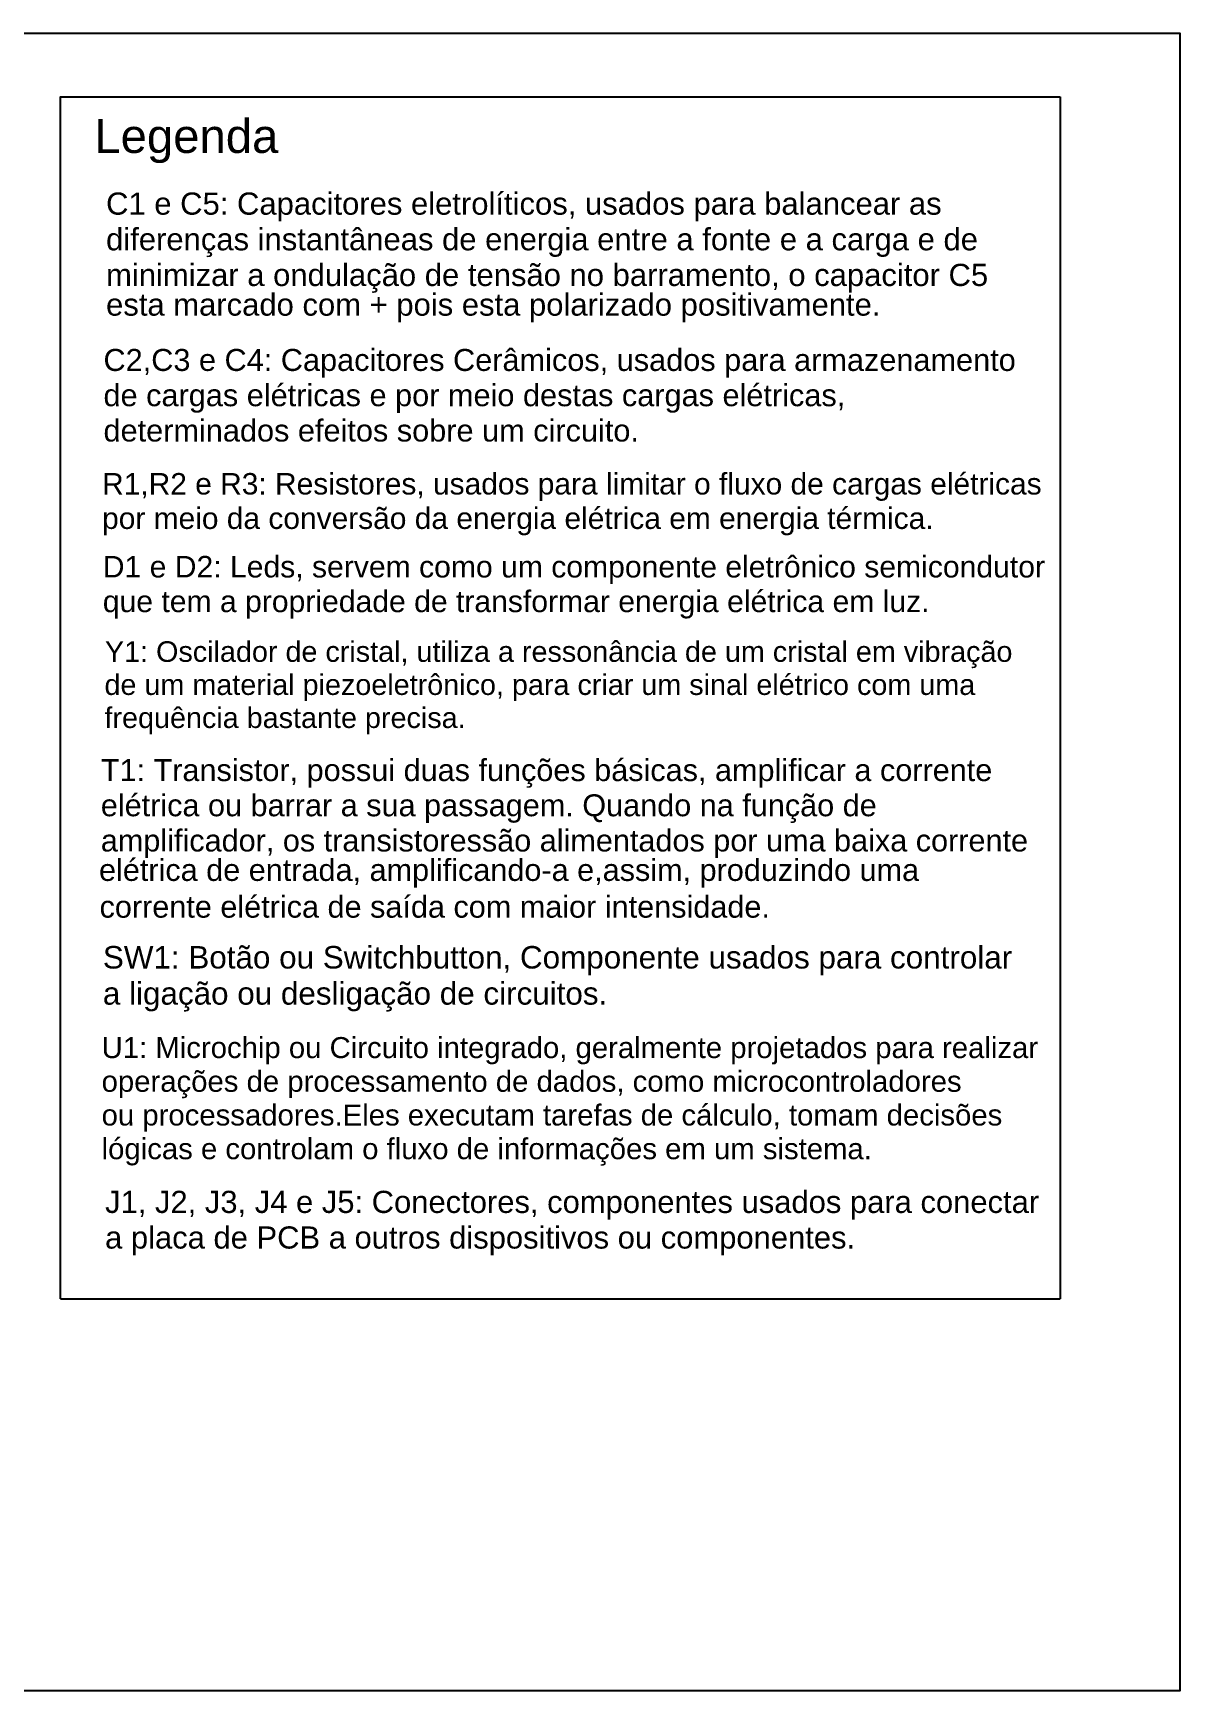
# Model space of a CAD drawing. Header units: millimetres. Extents: x 1597 to 2406, y 1338 to 1742.
# Drawn here: x 2126.3 to 2406, y 1338.2 to 1742.4 of the extents above; entities that cross this region are included whole.
import ezdxf

# ---------------------------------------------------------------- set-up
doc = ezdxf.new("R2010")
doc.units = ezdxf.units.MM
doc.layers.add('Tracks', color=7, linetype='Continuous')
doc.styles.get("Standard").update_dxf_attribs({"font": 'arial.ttf'})

msp = doc.modelspace()

# ---------------------------------------------------------------- linework, layer by layer
at = {"layer": 'Tracks'}
for p, q in [((2348.23, 1726.94), (2368.55, 1726.94)), ((2368.55, 1726.94), (2376.8, 1726.94)), ((2376.8, 1726.94), (2376.8, 1433.83)), ((2132.97, 1433.83), (2372.36, 1433.83)), ((2372.36, 1433.83), (2376.8, 1433.83))]:
    msp.add_line(p, q, dxfattribs=at)
msp.add_lwpolyline([(1597.03, 1742.44), (2406.01, 1742.44), (2406.01, 1338.21), (1597.03, 1338.21)], close=True, dxfattribs=at)
msp.add_lwpolyline([(2132.97, 1433.83), (2132.97, 1726.94), (2348.23, 1726.94)], dxfattribs=at)

# ---------------------------------------------------------------- texts
for s, height, p in [('Legenda', 8.255, (2141.22, 1713.23)), ('C1 e C5: Capacitores eletrolíticos, usados para balancear as ', 5.4127, (2144.08, 1698.17)), ('diferenças instantâneas de energia entre a fonte e a carga e de', 5.4127, (2144.08, 1689.48)), ('minimizar a ondulação de tensão no barramento, o capacitor C5 ', 5.4127, (2144.08, 1680.78)), ('esta marcado com + pois esta polarizado positivamente.', 5.4127, (2144.08, 1673.55)), ('C2,C3 e C4: Capacitores Cerâmicos, usados para armazenamento ', 5.3577, (2143.45, 1660.07)), ('de cargas elétricas e por meio destas cargas elétricas,', 5.3577, (2143.45, 1651.47)), ('determinados efeitos sobre um circuito.', 5.3577, (2143.45, 1642.86)), ('R1,R2 e R3: Resistores, usados para limitar o fluxo de cargas elétricas', 5.2249, (2143.11, 1629.94)), ('por meio da conversão da energia elétrica em energia térmica.', 5.2249, (2143.11, 1621.54)), ('D1 e D2: Leds, servem como um componente eletrônico semicondutor', 5.2582, (2143.28, 1609.71)), ('que tem a propriedade de transformar energia elétrica em luz.', 5.2582, (2143.28, 1601.26)), ('Y1: Oscilador de cristal, utiliza a ressonância de um cristal em vibração', 5.0203, (2143.8, 1589.13)), (' de um material piezoeletrônico, para criar um sinal elétrico com uma ', 5.0203, (2141.74, 1581.06)), (' frequência bastante precisa.', 5.0203, (2141.74, 1573)), ('T1: Transistor, possui duas funções básicas, amplificar a corrente', 5.3454, (2142.8, 1560.06)), ('elétrica ou barrar a sua passagem. Quando na função de ', 5.3454, (2142.8, 1551.48)), ('amplificador, os transistoressão alimentados por uma baixa corrente ', 5.3454, (2142.8, 1542.89)), ('elétrica de entrada, amplificando-a e,assim, produzindo uma ', 5.3454, (2142.36, 1535.71)), ('corrente elétrica de saída com maior intensidade. ', 5.3454, (2142.49, 1526.75)), ('SW1: Botão ou Switchbutton, Componente usados para controlar', 5.4831, (2143.3, 1514.35)), ('a ligação ou desligação de circuitos.', 5.4831, (2143.3, 1505.54)), ('U1: Microchip ou Circuito integrado, geralmente projetados para realizar', 5.1172, (2142.99, 1492.51)), ('operações de processamento de dados, como microcontroladores', 5.1172, (2142.99, 1484.29)), ('ou processadores.Eles executam tarefas de cálculo, tomam decisões', 5.1172, (2142.99, 1476.07)), ('lógicas e controlam o fluxo de informações em um sistema.', 5.1172, (2142.99, 1467.85)), ('J1, J2, J3, J4 e J5: Conectores, componentes usados para conectar', 5.4044, (2143.84, 1454.74)), ('a placa de PCB a outros dispositivos ou componentes.', 5.4044, (2143.84, 1446.06))]:
    msp.add_text(s, height=height, dxfattribs=at).set_placement(p)

doc.saveas('drawing.dxf')
